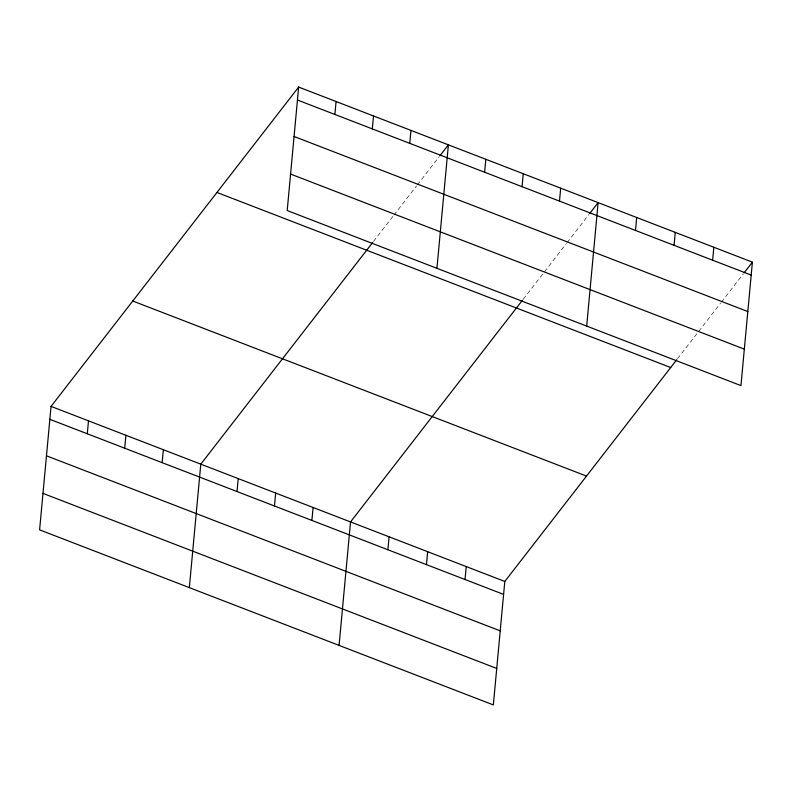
<?xml version="1.0" encoding="UTF-8"?>
<svg xmlns="http://www.w3.org/2000/svg" width="792" height="792" viewBox="0 0 792 792"><rect width="100%" height="100%" fill="white"/><g stroke="black" fill="none" stroke-linecap="round" stroke-linejoin="round"><path stroke-width="0.59" stroke-dasharray="3.96 2.97" d="M373.487 241.441L393.159 216.077M393.921 215.097L416.612 185.833M417.374 184.853L439.312 156.559M523.225 299.218L566.349 243.599M567.112 242.629L589.05 214.335M677.497 358.736L697.93 332.392M698.683 331.422L720.621 303.128M721.383 302.148L743.322 273.854"/><path stroke-width="1.19" d="M298.653 87.08L287.199 210.543L740.946 385.605L752.4 262.142L298.653 87.08L51.054 406.395L39.6 529.858L493.347 704.92L504.801 581.457L676.744 359.716M87.288 433.778L88.486 420.839M124.72 448.222L125.918 435.273M162.152 462.667L163.36 449.717M189.338 587.624L200.792 464.162L372.735 242.421M237.026 491.545L238.224 478.606M274.458 505.989L275.656 493.05M334.887 114.464L336.085 101.525M311.89 520.433L313.087 507.494M372.319 128.908L373.517 115.969M339.075 645.401L350.529 521.938L522.472 300.188M409.751 143.352L410.959 130.413M387.892 549.757L389.1 536.818M436.937 268.32L448.391 144.847L440.065 155.588M426.462 564.637L427.66 551.697M484.625 172.24L485.823 159.291M465.033 579.516L466.231 566.577M522.057 186.684L523.255 173.735M559.489 201.119L560.696 188.179M586.674 326.086L598.128 202.623L589.802 213.355M635.491 230.442L636.699 217.503M674.061 245.322L675.259 232.383M712.632 260.202L713.83 247.262M744.074 272.874L752.4 262.142M297.455 100.02L751.202 275.091M294.07 136.491L747.816 311.563M290.585 174.072L744.332 349.133M216.949 192.456L670.695 367.518M132.759 301.019L586.506 476.081M51.054 406.395L504.801 581.457M49.856 419.334L503.603 594.396M46.471 455.806L500.217 630.868M42.986 493.386L496.733 668.448"/></g></svg>
